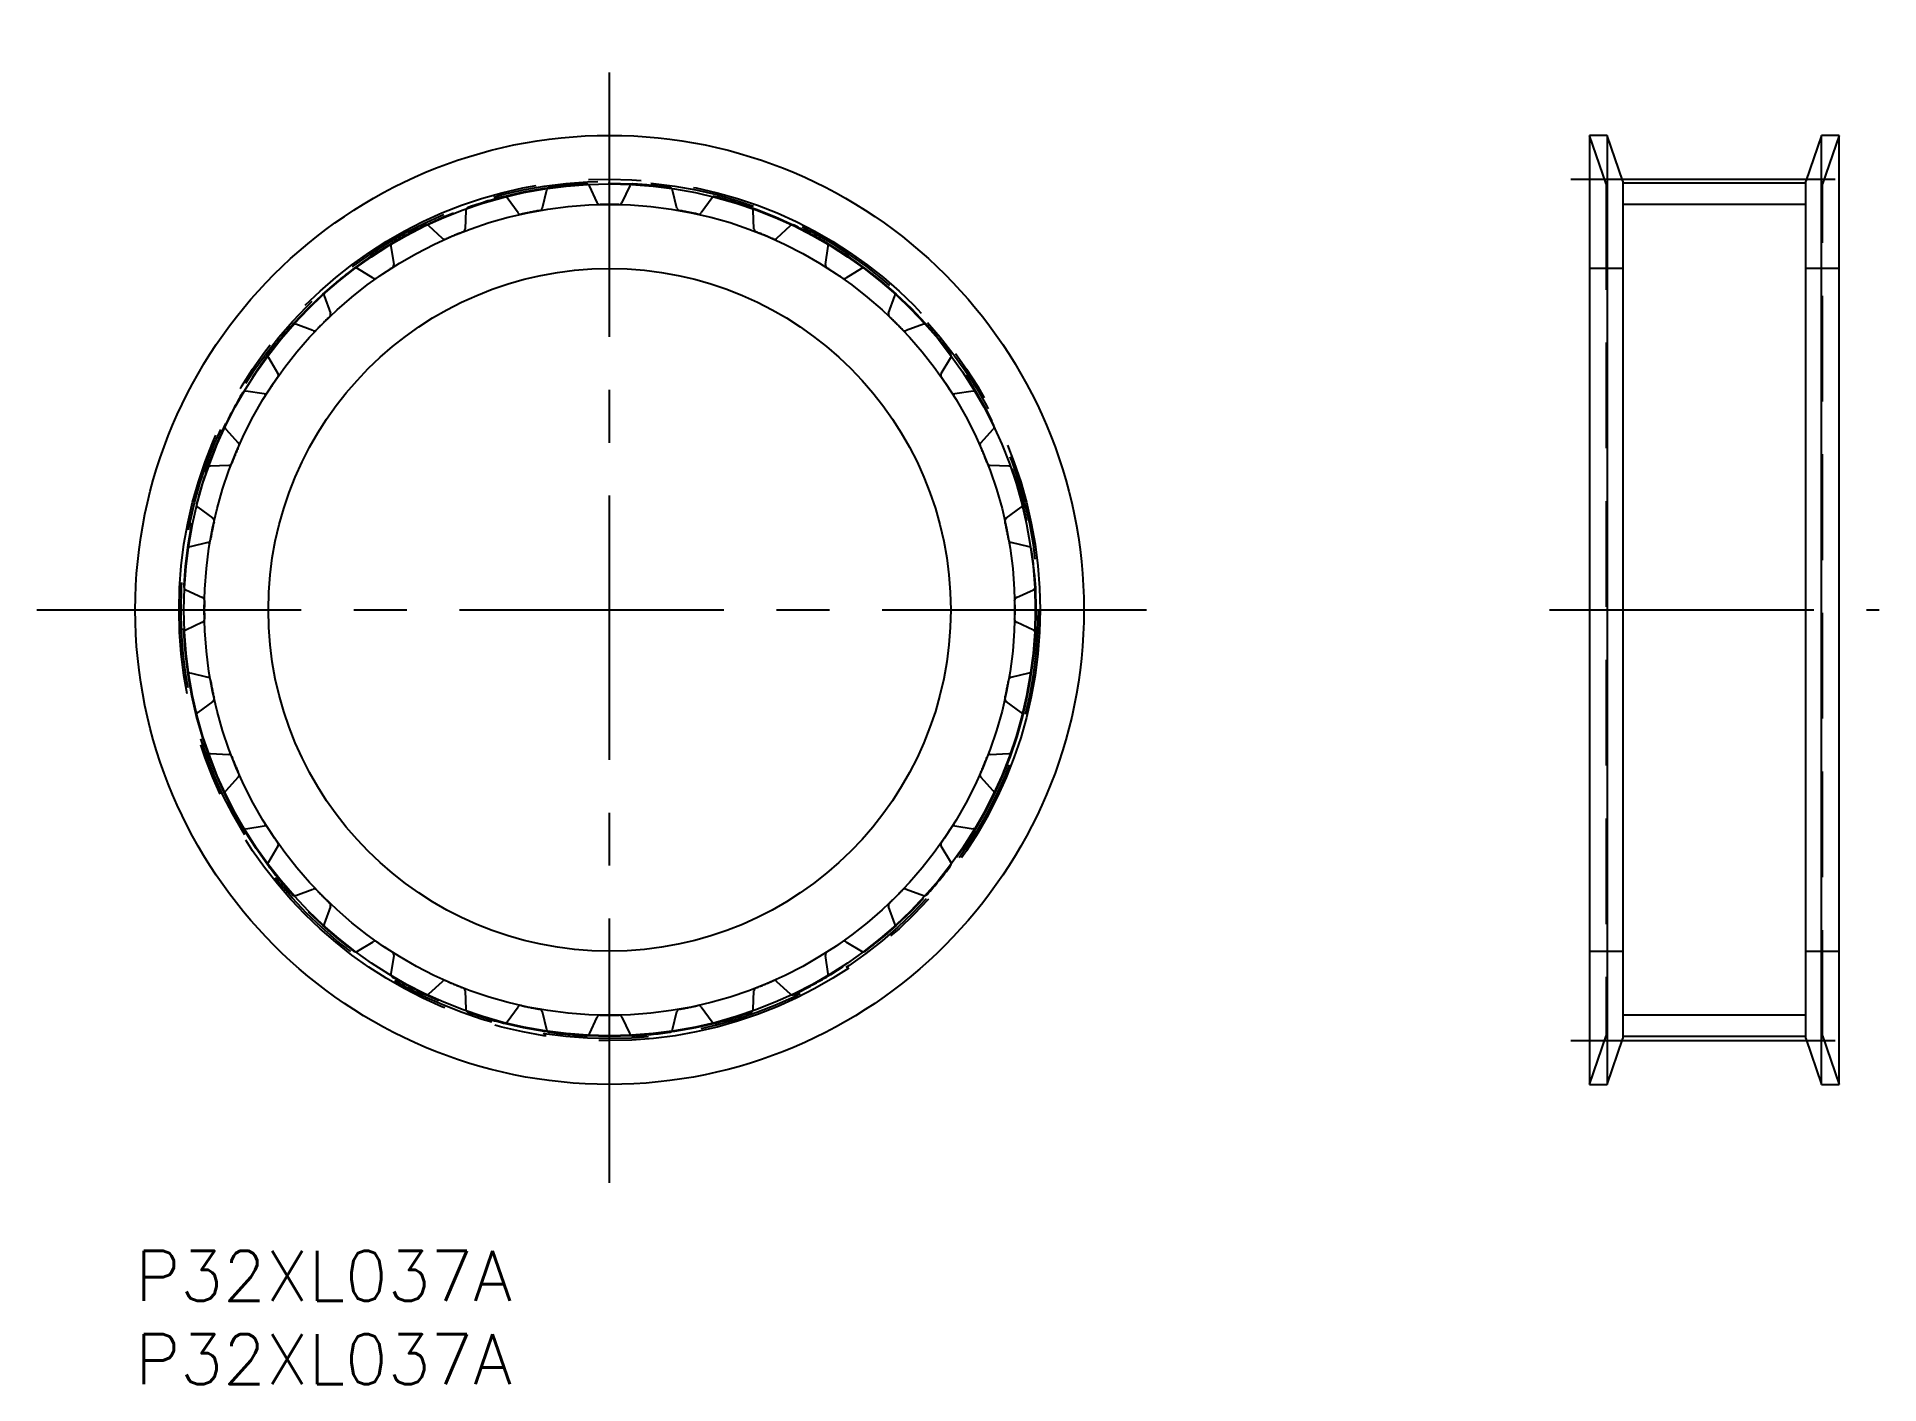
# Model space of a CAD drawing. Extents: x -6 to 105, y -8 to 73.
import ezdxf

# ---------------------------------------------------------------- set-up
doc = ezdxf.new("R2010")
doc.units = 0
doc.header["$LTSCALE"] = 0.5
for name, pattern in [('CENTER', [50.8, 31.75, -6.35, 6.35, -6.35]), ('DASHED', [19.05, 12.7, -6.35]), ('PHANTOM', [63.5, 31.75, -6.35, 6.35, -6.35, 6.35, -6.35])]:
    doc.linetypes.add(name, pattern=pattern)
for name, color, linetype in [('MSM_CENTER', 1, 'CENTER'), ('MSM_CONTINUOUS', 7, 'CONTINUOUS'), ('MSM_DASHED', 4, 'DASHED'), ('MSM_IMAGINARY', 6, 'PHANTOM'), ('MSM_NARROW', 5, 'CONTINUOUS'), ('MSM_PART_NUMBER', 7, 'CONTINUOUS')]:
    doc.layers.add(name, color=color, linetype=linetype)
doc.styles.get("Standard").update_dxf_attribs({"font": 'txt.shx', "height": 3, "bigfont": 'bigfont.shx'})

msp = doc.modelspace()

# ---------------------------------------------------------------- linework, layer by layer
at = {"layer": 'MSM_CENTER'}
for p, q in [((28.5, 4.09), (28.5, 72.91)), ((86.27, 64.37), (103.52, 64.37)), ((-5.91, 38.5), (62.91, 38.5)), ((84.99, 38.5), (104.79, 38.5)), ((86.27, 12.63), (103.52, 12.63))]:
    msp.add_line(p, q, dxfattribs=at)
msp.add_circle((28.5, 38.5), 25.87, dxfattribs=at)
at = {"layer": 'MSM_CONTINUOUS'}
for p, q in [((88.45, 67), (87.39, 67)), ((87.39, 67), (87.39, 10)), ((89.39, 64.25), (88.45, 67)), ((88.45, 67), (88.45, 10)), ((101.33, 67), (100.39, 64.25)), ((102.39, 67), (101.33, 67)), ((101.33, 10), (101.33, 67)), ((102.39, 10), (102.39, 67)), ((89.39, 64.25), (89.39, 12.75)), ((100.39, 12.75), (100.39, 64.25)), ((100.39, 64.12), (89.39, 64.12)), ((88.45, 10), (89.39, 12.75)), ((100.39, 12.88), (89.39, 12.88)), ((100.39, 12.75), (101.33, 10)), ((87.39, 10), (88.45, 10)), ((101.33, 10), (102.39, 10))]:
    msp.add_line(p, q, dxfattribs=at)
for radius in [28.5, 25.58, 20.5]:
    msp.add_circle((28.5, 38.5), radius, dxfattribs=at)
at = {"layer": 'MSM_DASHED'}
for p, q in [((88.39, 64.08), (87.39, 67)), ((102.39, 67), (101.39, 64.08)), ((23, 62.34), (22.34, 63.24)), ((24.72, 63.71), (24.45, 62.63)), ((27.76, 62.96), (27.29, 63.97)), ((29.71, 63.97), (29.24, 62.96)), ((32.55, 62.63), (32.28, 63.71)), ((34.66, 63.24), (34, 62.34)), ((88.39, 64.08), (88.39, 12.92)), ((101.39, 12.92), (101.39, 64.08)), ((19.87, 62.49), (19.82, 61.38)), ((37.18, 61.38), (37.13, 62.49)), ((18.46, 60.81), (17.64, 61.56)), ((39.36, 61.56), (38.54, 60.81)), ((15.36, 60.35), (15.53, 59.25)), ((41.47, 59.25), (41.64, 60.35)), ((14.3, 58.43), (13.35, 59)), ((43.65, 59), (42.7, 58.43)), ((89.39, 59), (87.39, 59)), ((102.39, 59), (100.39, 59)), ((11.35, 57.36), (11.73, 56.32)), ((45.27, 56.32), (45.65, 57.36)), ((10.68, 55.27), (9.64, 55.65)), ((47.36, 55.65), (46.32, 55.27)), ((8, 53.65), (8.57, 52.7)), ((48.43, 52.7), (49, 53.65)), ((7.75, 51.47), (6.65, 51.64)), ((50.35, 51.64), (49.25, 51.47)), ((5.44, 49.36), (6.19, 48.54)), ((50.81, 48.54), (51.56, 49.36)), ((5.62, 47.18), (4.51, 47.13)), ((52.49, 47.13), (51.38, 47.18)), ((3.76, 44.66), (4.66, 44)), ((52.34, 44), (53.24, 44.66)), ((4.37, 42.55), (3.29, 42.28)), ((53.71, 42.28), (52.63, 42.55)), ((3.03, 39.71), (4.04, 39.24)), ((52.96, 39.24), (53.97, 39.71)), ((4.04, 37.76), (3.03, 37.29)), ((53.97, 37.29), (52.96, 37.76)), ((3.29, 34.72), (4.37, 34.45)), ((52.63, 34.45), (53.71, 34.72)), ((4.66, 33), (3.76, 32.34)), ((53.24, 32.34), (52.34, 33)), ((4.51, 29.87), (5.62, 29.82)), ((51.38, 29.82), (52.49, 29.87)), ((6.19, 28.46), (5.44, 27.64)), ((51.56, 27.64), (50.81, 28.46)), ((6.65, 25.36), (7.75, 25.53)), ((49.25, 25.53), (50.35, 25.36)), ((8.57, 24.3), (8, 23.35)), ((49, 23.35), (48.43, 24.3)), ((9.64, 21.35), (10.68, 21.73)), ((46.32, 21.73), (47.36, 21.35)), ((11.73, 20.68), (11.35, 19.64)), ((45.65, 19.64), (45.27, 20.68)), ((13.35, 18), (14.3, 18.57)), ((15.53, 17.75), (15.36, 16.65)), ((41.64, 16.65), (41.47, 17.75)), ((42.7, 18.57), (43.65, 18)), ((87.39, 18), (89.39, 18)), ((100.39, 18), (102.39, 18)), ((17.64, 15.44), (18.46, 16.19)), ((19.82, 15.62), (19.87, 14.51)), ((37.13, 14.51), (37.18, 15.62)), ((38.54, 16.19), (39.36, 15.44)), ((22.34, 13.76), (23, 14.66)), ((34, 14.66), (34.66, 13.76)), ((24.45, 14.37), (24.72, 13.29)), ((27.29, 13.03), (27.76, 14.04)), ((29.24, 14.04), (29.71, 13.03)), ((32.28, 13.29), (32.55, 14.37)), ((87.39, 10), (88.39, 12.92)), ((101.39, 12.92), (102.39, 10))]:
    msp.add_line(p, q, dxfattribs=at)
msp.add_circle((28.5, 38.5), 25.75, dxfattribs=at)
for centre, radius, start, end in [((28.5, 38.5), 25.62, 104.3876, 109.3624), ((22.18, 63.12), 0.2, 36.25, 104.3876), ((24.91, 63.67), 0.2, 98.1124, 166.25), ((28.5, 38.5), 25.62, 93.1376, 98.1124), ((27.11, 63.88), 0.2, 25, 93.1376), ((29.89, 63.88), 0.2, 86.8624, 155), ((28.5, 38.5), 25.62, 81.8876, 86.8624), ((32.09, 63.67), 0.2, 13.75, 81.8876), ((34.82, 63.12), 0.2, 75.6124, 143.75), ((28.5, 38.5), 25.62, 70.6376, 75.6124), ((20.07, 62.48), 0.2, 109.3624, 177.5), ((23.16, 62.46), 0.2, 216.25, 282.555), ((28.5, 38.5), 24.35, 99.945, 102.555), ((24.26, 62.68), 0.2, 279.9449, 346.25), ((27.94, 63.04), 0.2, 205, 271.305), ((28.5, 38.5), 24.35, 88.695, 91.305), ((29.06, 63.04), 0.2, 268.695, 335), ((32.74, 62.68), 0.2, 193.75, 260.055), ((28.5, 38.5), 24.35, 77.445, 80.055), ((33.84, 62.46), 0.2, 257.445, 323.75), ((36.93, 62.48), 0.2, 2.5, 70.6376), ((28.5, 38.5), 25.62, 115.6376, 120.6124), ((17.5, 61.42), 0.2, 47.5, 115.6376), ((28.5, 38.5), 24.35, 111.195, 113.805), ((19.62, 61.39), 0.2, 291.195, 357.5), ((37.38, 61.39), 0.2, 182.5, 248.805), ((28.5, 38.5), 24.35, 66.195, 68.805), ((39.5, 61.42), 0.2, 64.3624, 132.5), ((28.5, 38.5), 25.62, 59.3876, 64.3624), ((15.56, 60.38), 0.2, 120.6124, 188.75), ((18.59, 60.96), 0.2, 227.5, 293.805), ((38.41, 60.96), 0.2, 246.195, 312.5), ((41.44, 60.38), 0.2, 351.25, 59.3876), ((28.5, 38.5), 25.62, 126.8876, 131.8624), ((13.24, 58.83), 0.2, 58.75, 126.8876), ((28.5, 38.5), 24.35, 122.445, 125.055), ((15.33, 59.22), 0.2, 302.4449, 8.75), ((41.67, 59.22), 0.2, 171.25, 237.555), ((28.5, 38.5), 24.35, 54.945, 57.555), ((43.76, 58.83), 0.2, 53.1124, 121.25), ((28.5, 38.5), 25.62, 48.1376, 53.1124), ((11.54, 57.43), 0.2, 131.8624, 200), ((14.4, 58.6), 0.2, 238.75, 305.055), ((42.6, 58.6), 0.2, 234.945, 301.25), ((45.46, 57.43), 0.2, 340, 48.1376), ((28.5, 38.5), 25.62, 138.1376, 143.1124), ((9.57, 55.46), 0.2, 70, 138.1376), ((28.5, 38.5), 24.35, 133.695, 136.305), ((11.54, 56.25), 0.2, 313.6949, 20), ((45.46, 56.25), 0.2, 160, 226.305), ((28.5, 38.5), 24.35, 43.695, 46.305), ((47.43, 55.46), 0.2, 41.8624, 110), ((28.5, 38.5), 25.62, 36.8876, 41.8624), ((10.75, 55.46), 0.2, 250, 316.305), ((46.25, 55.46), 0.2, 223.695, 290), ((8.17, 53.76), 0.2, 143.1124, 211.25), ((48.83, 53.76), 0.2, 328.75, 36.8876), ((28.5, 38.5), 24.35, 144.945, 147.555), ((8.4, 52.6), 0.2, 324.945, 31.25), ((48.6, 52.6), 0.2, 148.75, 215.055), ((28.5, 38.5), 24.35, 32.445, 35.055), ((28.5, 38.5), 25.62, 149.3876, 154.3624), ((6.62, 51.44), 0.2, 81.25, 149.3876), ((7.78, 51.67), 0.2, 261.25, 327.555), ((49.22, 51.67), 0.2, 212.445, 278.75), ((50.38, 51.44), 0.2, 30.6124, 98.75), ((28.5, 38.5), 25.62, 25.6376, 30.6124), ((5.58, 49.5), 0.2, 154.3624, 222.5), ((51.42, 49.5), 0.2, 317.5, 25.6376), ((28.5, 38.5), 24.35, 156.195, 158.805), ((6.04, 48.41), 0.2, 336.195, 42.5), ((50.96, 48.41), 0.2, 137.5, 203.805), ((28.5, 38.5), 24.35, 21.195, 23.805), ((28.5, 38.5), 25.62, 160.6376, 165.6124), ((4.52, 46.93), 0.2, 92.5, 160.6376), ((5.61, 47.38), 0.2, 272.5, 338.805), ((51.39, 47.38), 0.2, 201.195, 267.5), ((52.48, 46.93), 0.2, 19.3624, 87.5), ((28.5, 38.5), 25.62, 14.3876, 19.3624), ((3.88, 44.82), 0.2, 165.6124, 233.75), ((53.12, 44.82), 0.2, 306.25, 14.3876), ((28.5, 38.5), 24.35, 167.445, 170.055), ((4.54, 43.84), 0.2, 347.445, 53.75), ((52.46, 43.84), 0.2, 126.25, 192.555), ((28.5, 38.5), 24.35, 9.945, 12.555), ((28.5, 38.5), 25.62, 171.8876, 176.8624), ((3.33, 42.09), 0.2, 103.75, 171.8876), ((4.32, 42.74), 0.2, 283.75, 350.055), ((52.68, 42.74), 0.2, 189.9449, 256.25), ((53.67, 42.09), 0.2, 8.1124, 76.25), ((28.5, 38.5), 25.62, 3.1376, 8.1124), ((3.12, 39.89), 0.2, 176.8624, 245), ((53.88, 39.89), 0.2, 295, 3.1376), ((3.96, 39.06), 0.2, 358.695, 65), ((28.5, 38.5), 24.35, 178.695, 181.305), ((53.04, 39.06), 0.2, 115, 181.305), ((28.5, 38.5), 24.35, 358.695, 1.305), ((3.96, 37.94), 0.2, 295, 1.305), ((53.04, 37.94), 0.2, 178.6949, 245), ((3.12, 37.11), 0.2, 115, 183.1376), ((28.5, 38.5), 25.62, 183.1376, 188.1124), ((28.5, 38.5), 25.62, 351.8876, 356.8624), ((53.88, 37.11), 0.2, 356.8624, 65), ((3.33, 34.91), 0.2, 188.1124, 256.25), ((4.32, 34.26), 0.2, 9.945, 76.25), ((52.68, 34.26), 0.2, 103.75, 170.055), ((53.67, 34.91), 0.2, 283.75, 351.8876), ((28.5, 38.5), 24.35, 189.945, 192.555), ((28.5, 38.5), 24.35, 347.445, 350.055), ((3.88, 32.18), 0.2, 126.25, 194.3876), ((28.5, 38.5), 25.62, 194.3876, 199.3624), ((4.54, 33.16), 0.2, 306.25, 12.555), ((52.46, 33.16), 0.2, 167.4449, 233.75), ((28.5, 38.5), 25.62, 340.6376, 345.6124), ((53.12, 32.18), 0.2, 345.6124, 53.75), ((4.52, 30.07), 0.2, 199.3624, 267.5), ((52.48, 30.07), 0.2, 272.5, 340.6376), ((5.61, 29.62), 0.2, 21.195, 87.5), ((28.5, 38.5), 24.35, 201.195, 203.805), ((28.5, 38.5), 24.35, 336.195, 338.805), ((51.39, 29.62), 0.2, 92.5, 158.805), ((6.04, 28.59), 0.2, 317.5, 23.805), ((50.96, 28.59), 0.2, 156.1949, 222.5), ((5.58, 27.5), 0.2, 137.5, 205.6376), ((28.5, 38.5), 25.62, 205.6376, 210.6124), ((28.5, 38.5), 25.62, 329.3876, 334.3624), ((51.42, 27.5), 0.2, 334.3624, 42.5), ((7.78, 25.33), 0.2, 32.445, 98.75), ((49.22, 25.33), 0.2, 81.25, 147.555), ((6.62, 25.56), 0.2, 210.6124, 278.75), ((28.5, 38.5), 24.35, 212.445, 215.055), ((8.4, 24.4), 0.2, 328.75, 35.055), ((48.6, 24.4), 0.2, 144.9449, 211.25), ((28.5, 38.5), 24.35, 324.945, 327.555), ((50.38, 25.56), 0.2, 261.25, 329.3876), ((8.17, 23.24), 0.2, 148.75, 216.8876), ((48.83, 23.24), 0.2, 323.1124, 31.25), ((28.5, 38.5), 25.62, 216.8876, 221.8624), ((28.5, 38.5), 25.62, 318.1376, 323.1124), ((9.57, 21.54), 0.2, 221.8624, 290), ((10.75, 21.54), 0.2, 43.695, 110), ((28.5, 38.5), 24.35, 223.695, 226.305), ((28.5, 38.5), 24.35, 313.695, 316.305), ((46.25, 21.54), 0.2, 70, 136.305), ((47.43, 21.54), 0.2, 250, 318.1376), ((11.54, 20.75), 0.2, 340, 46.305), ((45.46, 20.75), 0.2, 133.6949, 200), ((11.54, 19.57), 0.2, 160, 228.1376), ((28.5, 38.5), 25.62, 228.1376, 233.1124), ((28.5, 38.5), 25.62, 306.8876, 311.8624), ((45.46, 19.57), 0.2, 311.8624, 20), ((13.24, 18.17), 0.2, 233.1124, 301.25), ((14.4, 18.4), 0.2, 54.945, 121.25), ((28.5, 38.5), 24.35, 234.945, 237.555), ((15.33, 17.78), 0.2, 351.25, 57.555), ((41.67, 17.78), 0.2, 122.4449, 188.75), ((28.5, 38.5), 24.35, 302.445, 305.055), ((42.6, 18.4), 0.2, 58.75, 125.055), ((43.76, 18.17), 0.2, 238.75, 306.8876), ((15.56, 16.62), 0.2, 171.25, 239.3876), ((41.44, 16.62), 0.2, 300.6124, 8.75), ((28.5, 38.5), 25.62, 239.3876, 244.3624), ((18.59, 16.04), 0.2, 66.195, 132.5), ((28.5, 38.5), 24.35, 246.195, 248.805), ((19.62, 15.61), 0.2, 2.5, 68.805), ((37.38, 15.61), 0.2, 111.1949, 177.5), ((28.5, 38.5), 24.35, 291.195, 293.805), ((38.41, 16.04), 0.2, 47.5, 113.805), ((28.5, 38.5), 25.62, 295.6376, 300.6124), ((17.5, 15.58), 0.2, 244.3624, 312.5), ((20.07, 14.52), 0.2, 182.5, 250.6376), ((23.16, 14.54), 0.2, 77.4449, 143.75), ((28.5, 38.5), 24.35, 257.445, 260.055), ((24.26, 14.32), 0.2, 13.75, 80.055), ((32.74, 14.32), 0.2, 99.9449, 166.25), ((28.5, 38.5), 24.35, 279.945, 282.555), ((33.84, 14.54), 0.2, 36.25, 102.555), ((36.93, 14.52), 0.2, 289.3624, 357.5), ((39.5, 15.58), 0.2, 227.5, 295.6376), ((28.5, 38.5), 25.62, 250.6376, 255.6124), ((22.18, 13.88), 0.2, 255.6124, 323.75), ((24.91, 13.33), 0.2, 193.75, 261.8876), ((27.94, 13.96), 0.2, 88.6949, 155), ((28.5, 38.5), 24.35, 268.695, 271.305), ((29.06, 13.96), 0.2, 25, 91.305), ((32.09, 13.33), 0.2, 278.1124, 346.25), ((34.82, 13.88), 0.2, 216.25, 284.3876), ((28.5, 38.5), 25.62, 284.3876, 289.3624), ((28.5, 38.5), 25.62, 261.8876, 266.8624), ((27.11, 13.12), 0.2, 266.8624, 335), ((29.89, 13.12), 0.2, 205, 273.1376), ((28.5, 38.5), 25.62, 273.1376, 278.1124)]:
    msp.add_arc(centre, radius, start, end, dxfattribs=at)
at = {"layer": 'MSM_IMAGINARY'}
msp.add_circle((28.5, 38.5), 25.62, dxfattribs=at)
at = {"layer": 'MSM_NARROW'}
for p, q in [((27.81, 62.84), (27.76, 62.96)), ((29.19, 62.84), (29.24, 62.96)), ((100.39, 62.85), (89.39, 62.85)), ((100.39, 14.15), (89.39, 14.15))]:
    msp.add_line(p, q, dxfattribs=at)
msp.add_circle((28.5, 38.5), 24.35, dxfattribs=at)

# ---------------------------------------------------------------- texts
at = {"layer": 'MSM_PART_NUMBER'}
for p in [(0, -3), (0, -8)]:
    msp.add_text('P32XL037A', height=3, dxfattribs=at).set_placement(p)

doc.saveas('drawing.dxf')
